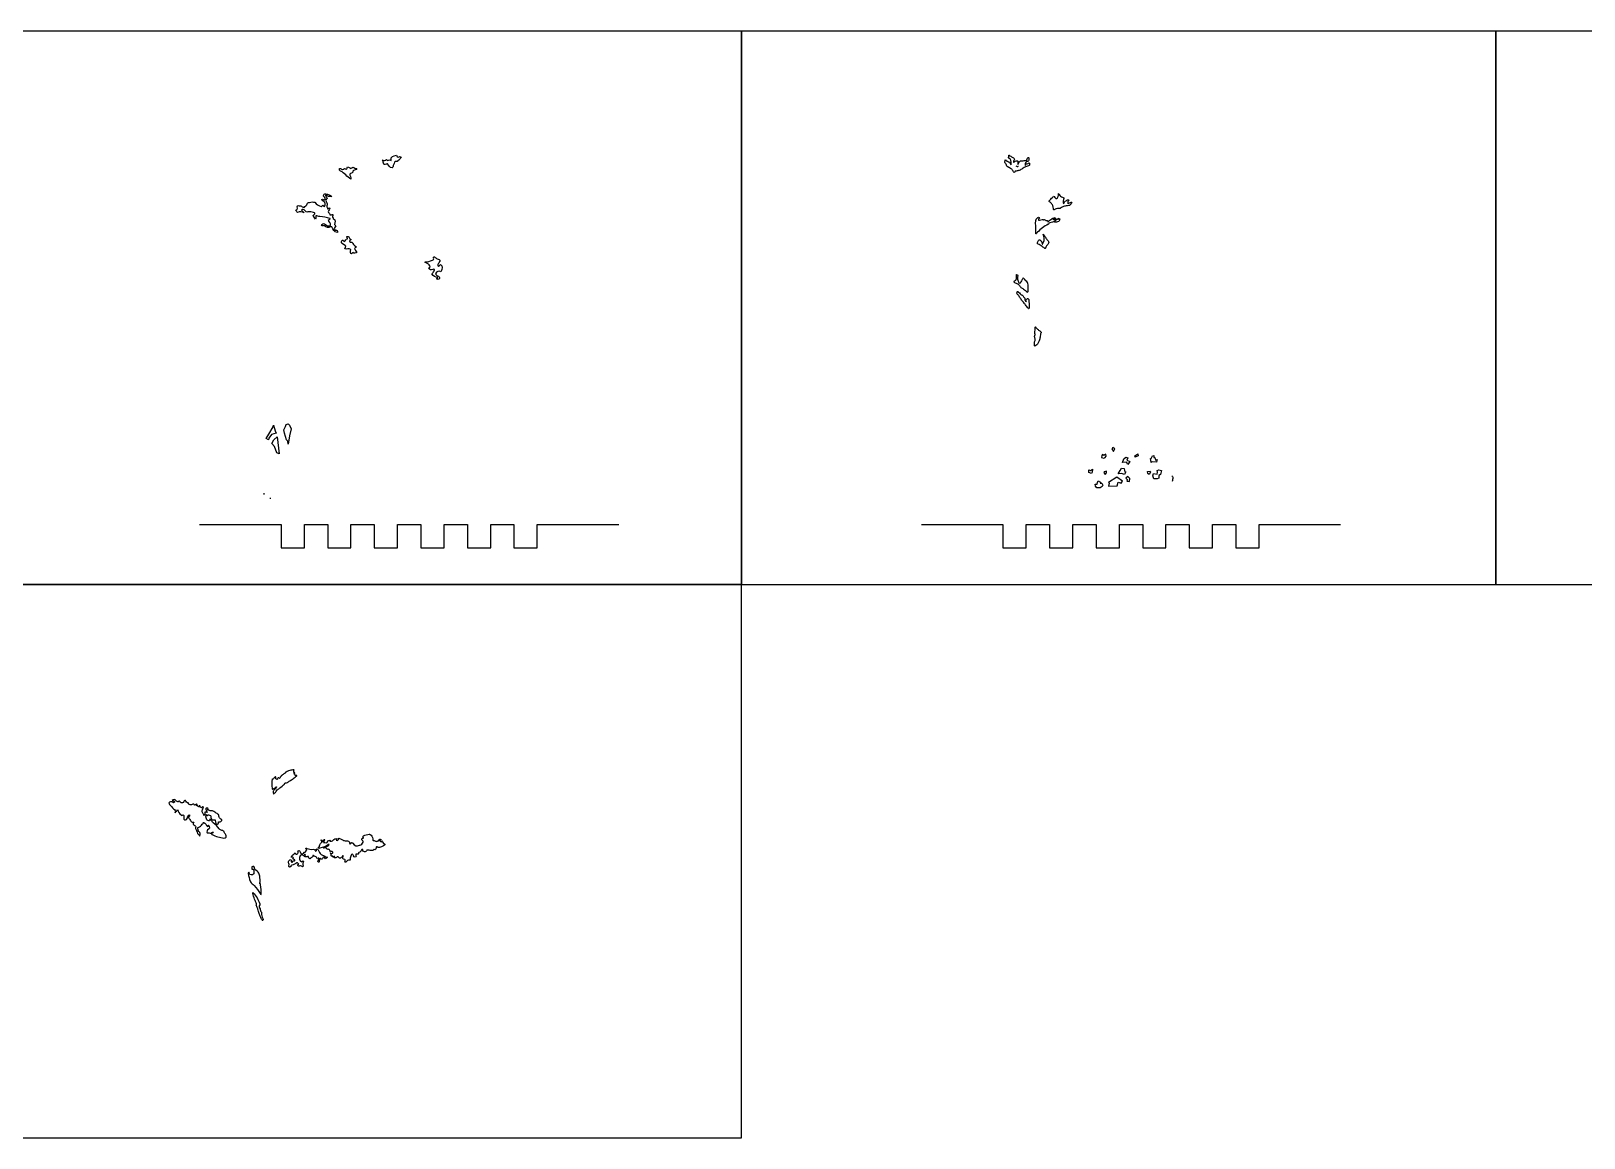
# Model space of a CAD drawing. Header units: millimetres. Extents: x 351 to 3123, y -188 to 617.
# Drawn here: x 1017 to 1684, y -188 to 287 of the extents above; entities that cross this region are included whole.
import ezdxf

# ---------------------------------------------------------------- set-up
doc = ezdxf.new("R2010")
doc.units = ezdxf.units.MM
doc.header["$LTSCALE"] = 25.4
doc.layers.add('animals', color=130, linetype='Continuous')
doc.layers.add('cut_through', color=3, linetype='Continuous')

msp = doc.modelspace()

# ---------------------------------------------------------------- linework, layer by layer
at = {"layer": 'animals'}
for points in [[(998.51, 49.32), (1322.51, 49.32), (1322.51, 286.92), (998.51, 286.92)], [(1322.51, 49.32), (1646.51, 49.32), (1646.51, 286.92), (1322.51, 286.92)], [(1646.51, 49.32), (1970.51, 49.32), (1970.51, 286.92), (1646.51, 286.92)], [(998.51, -188.28), (1322.51, -188.28), (1322.51, 49.32), (998.51, 49.32)]]:
    msp.add_lwpolyline(points, close=True, dxfattribs=at)
at = {"layer": 'cut_through'}
msp.add_line((1120.21, 86.14), (1120.21, 86.55), dxfattribs=at)
for points in [[(1122.31, 115.3), (1122.74, 114.24), (1120.73, 113.7), (1119.5, 112.12), (1119.33, 111.37), (1118.34, 112.03), (1119.47, 113.82), (1121.35, 116.99), (1121.57, 117.67)], [(1128.4, 113.21), (1127.8, 109.54), (1127.79, 109.6), (1127.63, 110.87), (1127.08, 111.36), (1126.24, 114.23), (1125.94, 115.7), (1126.68, 117.11), (1127.04, 117.97), (1127.82, 118.24), (1128.33, 117.66), (1129.11, 116.14), (1129.15, 116.08)], [(1122.9, 105.8), (1121.94, 108.59), (1120.79, 109.82), (1121.71, 111.45), (1123.08, 112.7), (1123.96, 105.48)], [(1482.9, 107.55), (1482.04, 108.12), (1481.62, 107.55), (1482.33, 106.41)], [(1479.11, 104.39), (1478.99, 105.34), (1478.16, 104.75), (1477.56, 105.11), (1477.32, 104.63), (1477.09, 103.8), (1478.16, 103.56), (1478.63, 103.8)], [(1486.71, 103.2), (1487.54, 104.04), (1488.37, 103.68), (1488.01, 102.73), (1489.32, 102.14), (1488.37, 100.83), (1487.89, 101.78), (1486.11, 101.66)], [(1492.25, 105.18), (1492.68, 105.47), (1492.82, 104.61), (1491.54, 104.04), (1491.39, 104.61)], [(1499.06, 104.51), (1499.53, 104.75), (1499.53, 103.8), (1500.01, 103.8), (1500.37, 102.73), (1501.08, 102.97), (1500.72, 101.9), (1498.82, 102.02), (1498.46, 101.66), (1498.11, 103.44), (1498.46, 103.44)], [(1471.64, 97.43), (1471.64, 98.5), (1472.35, 98.26), (1473.3, 98.86), (1473.06, 97.55), (1472.82, 96.96)], [(1476.51, 92.8), (1477.22, 92.8), (1477.69, 91.97), (1477.46, 91.37), (1476.51, 90.78), (1475.08, 90.78), (1474.49, 91.49), (1474.37, 92.32), (1475.32, 92.32), (1475.44, 93.04), (1475.68, 93.87), (1476.63, 93.27)], [(1478.29, 97.67), (1478.17, 97.43), (1478.76, 96.6), (1479.24, 97.31), (1479.24, 98.03)], [(1485.52, 92.75), (1486.11, 93.7), (1483.74, 95.36), (1480.19, 93.16), (1480.43, 92.8), (1480.07, 91.49), (1483.86, 91.68), (1484.33, 93.22)], [(1485.16, 98.33), (1485.76, 99.28), (1486.83, 99.16), (1486.94, 98.33), (1487.18, 97.74), (1487.54, 97.74), (1486.94, 96.55), (1485.76, 96.91), (1484.21, 96.79)], [(1489.08, 93.58), (1489.32, 94.89), (1488.37, 95.72), (1487.54, 95.01), (1488.25, 94.29), (1488.01, 93.7)], [(1497.04, 97.03), (1496.92, 97.86), (1497.99, 97.98), (1498.23, 97.5), (1497.63, 96.55)], [(1499.18, 95.96), (1499.41, 97.03), (1500.96, 96.67), (1501.2, 97.5), (1501.08, 98.33), (1501.79, 98.57), (1502.86, 98.21), (1502.5, 96.55), (1501.79, 96.08), (1501.67, 95.01), (1501.08, 94.65), (1499.53, 94.65)], [(1117.7, 88.18), (1117.29, 88.18)]]:
    msp.add_lwpolyline(points, close=True, dxfattribs=at)
for points in [[(1089.81, 75.01), (1124.81, 75.01), (1124.81, 65.01), (1134.81, 65.01), (1134.81, 75.01), (1144.81, 75.01), (1144.81, 65.01), (1154.81, 65.01), (1154.81, 75.01), (1164.81, 75.01), (1164.81, 65.01), (1174.81, 65.01), (1174.81, 75.01), (1184.81, 75.01), (1184.81, 65.01), (1194.81, 65.01), (1194.81, 75.01), (1204.81, 75.01), (1204.81, 65.01), (1214.81, 65.01), (1214.81, 75.01), (1224.81, 75.01), (1224.81, 65.01), (1234.81, 65.01), (1234.81, 75.01), (1269.81, 75.01)], [(1399.81, 75.01), (1434.81, 75.01), (1434.81, 65.01), (1444.81, 65.01), (1444.81, 75.01), (1454.81, 75.01), (1454.81, 65.01), (1464.81, 65.01), (1464.81, 75.01), (1474.81, 75.01), (1474.81, 65.01), (1484.81, 65.01), (1484.81, 75.01), (1494.81, 75.01), (1494.81, 65.01), (1504.81, 65.01), (1504.81, 75.01), (1514.81, 75.01), (1514.81, 65.01), (1524.81, 65.01), (1524.81, 75.01), (1534.81, 75.01), (1534.81, 65.01), (1544.81, 65.01), (1544.81, 75.01), (1579.81, 75.01)]]:
    msp.add_lwpolyline(points, dxfattribs=at)
for points, knots in [([(1176.38, 232.93), (1175.7, 233.49), (1174.53, 231.92), (1174.29, 233.61), (1173.19, 233.15), (1171.62, 233.44), (1172.08, 231.32), (1171.32, 232.12), (1170.59, 230.79), (1170.01, 231.81), (1169.46, 231.28), (1168.9, 231.09), (1168.24, 231.69), (1168.66, 231.24), (1168.54, 230.71), (1168.72, 230.27), (1169.07, 229.45), (1169.24, 229.39), (1170.04, 229.82), (1170.18, 229.89), (1170.31, 229.95), (1170.53, 229.88), (1171.05, 229.2), (1171.43, 228.23), (1172.55, 228.2), (1172.9, 228.61), (1172.91, 229.09), (1173.11, 229.48), (1173.46, 230.18), (1173.42, 231.29), (1174.72, 230.96), (1174.79, 230.95), (1174.91, 231.07), (1174.99, 231.14), (1175.58, 231.64), (1175.93, 232.31), (1176.38, 232.93)], [0, 0, 0, 0, 1, 1, 1, 2, 2, 2, 3, 3, 3, 4, 4, 4, 5, 5, 5, 6, 6, 6, 7, 7, 7, 8, 8, 8, 9, 9, 9, 10, 10, 10, 11, 11, 11, 12, 12, 12, 12]), ([(1151.11, 227.45), (1150.69, 227.45), (1150.43, 228.04), (1149.91, 227.86), (1149.79, 227.14), (1149.77, 227.09), (1150.33, 226.83), (1151.19, 226.42), (1151.89, 225.82), (1152.53, 225.13), (1153.16, 224.45), (1153.91, 223.92), (1154.74, 223.3), (1154.86, 224.19), (1154.33, 224.82), (1154.26, 225.51), (1154.6, 226.01), (1155.49, 225.79), (1155.54, 226.33), (1155.62, 227.13), (1156.09, 227.18), (1156.65, 227.3), (1156.93, 227.36), (1157.21, 227.52), (1157.36, 227.88), (1156.69, 227.97), (1156.1, 228.22), (1155.56, 228.52), (1155.22, 228.36), (1155.13, 227.92), (1154.66, 227.93), (1154.32, 228.32), (1153.82, 228.47), (1153.32, 228.56), (1153.04, 228.22), (1153.26, 227.72), (1152.74, 227.54), (1152.52, 227.66), (1152.26, 227.81), (1152.03, 227.93), (1151.64, 227.89), (1151.5, 227.47), (1151.11, 227.45)], [0, 0, 0, 0, 1, 1, 1, 2, 2, 2, 3, 3, 3, 4, 4, 4, 5, 5, 5, 6, 6, 6, 7, 7, 7, 8, 8, 8, 9, 9, 9, 10, 10, 10, 11, 11, 11, 12, 12, 12, 13, 13, 13, 14, 14, 14, 14]), ([(1144.15, 216.95), (1143.73, 216.98), (1143.32, 217.1), (1143.08, 216.62), (1142.87, 216.2), (1143.1, 215.96), (1143.4, 215.67), (1143.76, 215.33), (1143.93, 214.88), (1143.59, 214.47), (1143.06, 214.28), (1142.77, 215.07), (1142.28, 214.62), (1142.49, 214.08), (1142.48, 214.07), (1142.81, 213.91), (1143.12, 213.76), (1143.42, 213.62), (1143.63, 213.34), (1143.96, 212.91), (1143.78, 211.76), (1143.38, 211.65), (1143.04, 211.66), (1143.08, 212.18), (1142.69, 212.15), (1142.47, 211.97), (1142.25, 211.78), (1142.02, 211.59), (1140.99, 212.1), (1139.86, 212.4), (1139.26, 213.48), (1139.02, 213.66), (1138.77, 213.31), (1138.64, 213.42), (1137.87, 214.07), (1137.23, 213.07), (1136.49, 213.29), (1136.35, 213.33), (1136.13, 213.16), (1136.09, 212.96), (1135.9, 212.06), (1135.02, 211.77), (1134.64, 211.19), (1133.97, 211.13), (1133.69, 211.78), (1133.33, 211.82), (1132.86, 211.88), (1132.35, 212.04), (1131.88, 211.95), (1131.37, 211.35), (1132.43, 210.29), (1131.17, 210.07), (1131.33, 209.67), (1131.43, 209.35), (1131.85, 209.09), (1132.74, 209.64), (1133.68, 209.12), (1134.65, 208.89), (1134.39, 209.43), (1133.76, 209.51), (1133.6, 210.06), (1134.14, 210.46), (1134.56, 210.26), (1134.98, 209.85), (1135.33, 209.51), (1135.78, 209.07), (1136.24, 209.25), (1137.15, 209.6), (1137.92, 209.1), (1138.75, 209.04), (1139.28, 209), (1139.4, 208.58), (1139.05, 208.18), (1138.92, 208.02), (1138.7, 207.93), (1138.46, 207.77), (1138.96, 207.33), (1139.02, 206.62), (1139.54, 206.21), (1139.73, 206.39), (1139.7, 206.54), (1139.68, 206.69), (1139.59, 207.64), (1139.72, 207.77), (1140.62, 207.49), (1140.91, 207.4), (1141.18, 207.26), (1141.48, 207.29), (1142.97, 207.39), (1144.29, 206.64), (1145.73, 206.51), (1145.83, 206.5), (1145.9, 206.38), (1145.89, 206.25), (1145.75, 205.97), (1145.38, 206.18), (1145.2, 205.91), (1145.1, 204.98), (1146.47, 204.47), (1146, 203.4), (1145.4, 203.11), (1144.86, 203.18), (1144.33, 203.58), (1144.07, 203.78), (1143.78, 203.97), (1143.47, 204.1), (1142.73, 204.4), (1142.49, 204.26), (1142.11, 203.38), (1142.54, 203.01), (1143.06, 203.69), (1143.48, 203.25), (1144.21, 202.5), (1145.07, 202.44), (1146.01, 202.8), (1146.17, 202.87), (1146.37, 202.83), (1146.57, 202.84), (1147.23, 201.86), (1147.43, 200.41), (1149.05, 200.46), (1149.08, 201.49), (1149.08, 201.49), (1147.95, 201.38), (1147.2, 202.22), (1147.98, 202.78), (1148.34, 203.34), (1148.21, 203.72), (1147.81, 203.52), (1147.67, 203.82), (1147.74, 204.72), (1148.68, 205.81), (1147.22, 206.49), (1147.21, 206.49), (1147.23, 206.58), (1147.21, 206.59), (1146.63, 207.05), (1147.01, 207.66), (1147.04, 208.19), (1146.54, 208.28), (1146.19, 207.89), (1145.79, 208.03), (1145.55, 208.2), (1145.76, 208.55), (1145.56, 208.64), (1144.62, 209.09), (1145.13, 209.66), (1145.4, 210.21), (1145.53, 210.47), (1145.93, 210.67), (1145.62, 211.03), (1145.14, 211.14), (1145.1, 210.45), (1144.66, 210.57), (1144.41, 211.45), (1144.41, 211.54), (1144.53, 212.27), (1144.58, 212.6), (1144.63, 212.91), (1144.42, 213.24), (1143.8, 214.21), (1143.82, 214.22), (1144.55, 215.07), (1144.51, 215.58), (1143.89, 215.79), (1143.93, 216.44), (1144.72, 215.96), (1145.53, 215.74), (1146.52, 215.84), (1145.77, 216.5), (1145.04, 216.88), (1144.15, 216.95)], [0, 0, 0, 0, 1, 1, 1, 2, 2, 2, 3, 3, 3, 4, 4, 4, 5, 5, 5, 6, 6, 6, 7, 7, 7, 8, 8, 8, 9, 9, 9, 10, 10, 10, 11, 11, 11, 12, 12, 12, 13, 13, 13, 14, 14, 14, 15, 15, 15, 16, 16, 16, 17, 17, 17, 18, 18, 18, 19, 19, 19, 20, 20, 20, 21, 21, 21, 22, 22, 22, 23, 23, 23, 24, 24, 24, 25, 25, 25, 26, 26, 26, 27, 27, 27, 28, 28, 28, 29, 29, 29, 30, 30, 30, 31, 31, 31, 32, 32, 32, 33, 33, 33, 34, 34, 34, 35, 35, 35, 36, 36, 36, 37, 37, 37, 38, 38, 38, 39, 39, 39, 40, 40, 40, 41, 41, 41, 42, 42, 42, 43, 43, 43, 44, 44, 44, 45, 45, 45, 46, 46, 46, 47, 47, 47, 48, 48, 48, 49, 49, 49, 50, 50, 50, 51, 51, 51, 52, 52, 52, 53, 53, 53, 54, 54, 54, 55, 55, 55, 56, 56, 56, 57, 57, 57, 57]), ([(1454.05, 204.95), (1453.97, 205.61), (1453.92, 205.65), (1453.27, 205.65), (1453.22, 205.66), (1453.18, 205.69), (1453.14, 205.7), (1452.9, 205.74), (1452.71, 205.86), (1452.58, 206.07), (1452.48, 205.98), (1452.65, 205.83), (1452.49, 205.79), (1452.39, 205.77), (1452.31, 205.85), (1452.26, 205.92), (1452.1, 206.13), (1451.94, 206.11), (1451.7, 206.03), (1451.32, 205.9), (1450.93, 205.75), (1450.51, 205.72), (1450.09, 205.7), (1450.01, 205.76), (1450.02, 206.18), (1450.02, 206.38), (1450.19, 206.4), (1450.3, 206.48), (1450.46, 206.59), (1450.5, 206.66), (1450.35, 206.85), (1450.14, 207.13), (1450, 207.12), (1449.78, 206.87), (1449.61, 206.67), (1449.41, 206.5), (1449.22, 206.32), (1449.11, 206.21), (1448.99, 206.09), (1448.99, 205.95), (1449.01, 205.43), (1448.81, 204.94), (1448.82, 204.42), (1448.86, 203.01), (1448.95, 201.61), (1448.91, 200.2), (1448.91, 200.14), (1448.91, 200.09), (1448.91, 200.03), (1448.91, 199.96), (1448.9, 199.88), (1448.98, 199.85), (1449.05, 199.83), (1449.11, 199.89), (1449.15, 199.95), (1449.33, 200.14), (1449.49, 200.34), (1449.67, 200.54), (1450.97, 201.95), (1452.52, 203.04), (1454.2, 203.96), (1454.31, 204.02), (1454.45, 204.07), (1454.5, 204.21), (1454.58, 204.42), (1454.76, 204.48), (1454.95, 204.55), (1455.34, 204.68), (1455.76, 204.72), (1456.11, 204.94), (1456.34, 205.09), (1456.57, 205.14), (1456.79, 205.03), (1457.27, 204.8), (1457.72, 204.87), (1458.22, 204.96), (1458.68, 205.05), (1458.88, 205.29), (1459.03, 205.67), (1459.07, 205.79), (1459.12, 205.9), (1459.15, 206.02), (1459.18, 206.1), (1459.26, 206.17), (1459.19, 206.25), (1459.11, 206.32), (1459.04, 206.25), (1458.97, 206.21), (1458.87, 206.13), (1458.78, 206.19), (1458.69, 206.23), (1458.53, 206.29), (1458.65, 206.41), (1458.65, 206.59), (1458.26, 205.92), (1457.41, 206.01), (1457.12, 205.35), (1457.14, 205.82), (1457.15, 206.27), (1457.48, 206.68), (1457.08, 206.27), (1456.99, 206.88), (1456.72, 206.87), (1456.68, 206.71), (1456.82, 206.64), (1456.85, 206.52), (1456.91, 206.29), (1456.76, 205.95), (1456.53, 205.91), (1456.24, 205.86), (1456.39, 206.13), (1456.34, 206.24), (1456.19, 206.6), (1456.1, 206.62), (1455.82, 206.37), (1455.26, 205.86), (1454.53, 205.56), (1454.12, 204.86), (1454.08, 204.92), (1454.06, 204.93), (1454.05, 204.95)], [0, 0, 0, 0, 1, 1, 1, 2, 2, 2, 3, 3, 3, 4, 4, 4, 5, 5, 5, 6, 6, 6, 7, 7, 7, 8, 8, 8, 9, 9, 9, 10, 10, 10, 11, 11, 11, 12, 12, 12, 13, 13, 13, 14, 14, 14, 15, 15, 15, 16, 16, 16, 17, 17, 17, 18, 18, 18, 19, 19, 19, 20, 20, 20, 21, 21, 21, 22, 22, 22, 23, 23, 23, 24, 24, 24, 25, 25, 25, 26, 26, 26, 27, 27, 27, 28, 28, 28, 29, 29, 29, 30, 30, 30, 31, 31, 31, 32, 32, 32, 33, 33, 33, 34, 34, 34, 35, 35, 35, 36, 36, 36, 37, 37, 37, 38, 38, 38, 39, 39, 39, 40, 40, 40, 40]), ([(1157.2, 194.29), (1156.13, 194.86), (1155.52, 195.53), (1155.35, 196.35), (1154.99, 196.41), (1154.53, 195.95), (1154.25, 196.48), (1153.94, 197.08), (1154.67, 197.05), (1154.88, 197.44), (1154.43, 197.55), (1154.22, 197.89), (1154.02, 198.25), (1153.8, 198.63), (1153.52, 198.89), (1153.08, 198.66), (1152.87, 198.24), (1153.45, 198.05), (1153.24, 197.67), (1152.45, 197.77), (1152.58, 196.76), (1151.98, 196.61), (1151.55, 196.57), (1151.51, 197.19), (1151.08, 197.15), (1150.51, 196.26), (1150.66, 195.79), (1151.66, 195.27), (1152.79, 194.68), (1152.84, 194.49), (1152.13, 193.47), (1152.92, 192.84), (1153.94, 194), (1154.71, 193.19), (1154.44, 192), (1154.55, 191.41), (1155.04, 191.27), (1155.33, 191.33), (1155.24, 191.77), (1155.65, 191.8), (1156.2, 191.33), (1156.78, 191.48), (1157.47, 192.05), (1156.54, 192.21), (1156.94, 193.22), (1156.26, 193.45), (1156.43, 193.99), (1157, 193.91), (1157.2, 194.29)], [0, 0, 0, 0, 1, 1, 1, 2, 2, 2, 3, 3, 3, 4, 4, 4, 5, 5, 5, 6, 6, 6, 7, 7, 7, 8, 8, 8, 9, 9, 9, 10, 10, 10, 11, 11, 11, 12, 12, 12, 13, 13, 13, 14, 14, 14, 15, 15, 15, 16, 16, 16, 16]), ([(1192.25, 188.96), (1191.68, 188.99), (1191.47, 189.64), (1190.91, 189.66), (1190.94, 189.97), (1190.91, 190.22), (1190.5, 190.04), (1190.22, 189.93), (1190.13, 189.75), (1190.25, 189.43), (1190.41, 188.98), (1190.34, 188.64), (1189.77, 188.54), (1188.74, 188.35), (1187.84, 187.59), (1186.71, 187.8), (1186.7, 187.8), (1186.68, 187.74), (1186.64, 187.61), (1187.27, 187.33), (1187.95, 187.09), (1188.43, 186.52), (1188.95, 185.9), (1188.9, 185.56), (1188.16, 185.17), (1188.84, 184.28), (1188.96, 184.24), (1190.01, 184.6), (1190.22, 184.67), (1190.42, 184.81), (1190.62, 184.62), (1190.88, 184.36), (1190.69, 184.14), (1190.53, 183.93), (1190.2, 183.5), (1189.86, 183.07), (1189.57, 182.69), (1190.04, 181.51), (1191.23, 181.49), (1192.04, 181.06), (1192.05, 180.59), (1191.55, 180.91), (1191.51, 180.53), (1191.97, 180.36), (1192.53, 180.1), (1192.75, 180.69), (1192.93, 181.18), (1192.68, 181.7), (1192.03, 181.86), (1191.52, 181.99), (1191.26, 182.39), (1191.06, 182.76), (1191.6, 183.85), (1192.41, 184.03), (1193.38, 183.59), (1194.28, 185.11), (1194.22, 186.01), (1193.19, 186.66), (1192.88, 186.53), (1192.89, 186.04), (1192.4, 186.01), (1192.01, 186.24), (1191.91, 186.55), (1192.28, 186.95), (1192.67, 187.37), (1192.82, 187.91), (1193.05, 188.36), (1192.9, 188.78), (1192.6, 188.95), (1192.25, 188.96)], [0, 0, 0, 0, 1, 1, 1, 2, 2, 2, 3, 3, 3, 4, 4, 4, 5, 5, 5, 6, 6, 6, 7, 7, 7, 8, 8, 8, 9, 9, 9, 10, 10, 10, 11, 11, 11, 12, 12, 12, 13, 13, 13, 14, 14, 14, 15, 15, 15, 16, 16, 16, 17, 17, 17, 18, 18, 18, 19, 19, 19, 20, 20, 20, 21, 21, 21, 22, 22, 22, 23, 23, 23, 23]), ([(1445.39, 174.84), (1444.75, 175.22), (1443.57, 176.24), (1442.38, 176.93), (1442.14, 177.32), (1441.66, 178.04), (1441.06, 178.44), (1440.48, 178.56), (1439.72, 179.05), (1439.4, 179.25), (1439.65, 179.47), (1439.94, 179.67), (1440.36, 180.06), (1440.58, 180.9), (1440.46, 182), (1440.51, 182.44), (1440.73, 182.32), (1441.27, 181.92), (1441.22, 181.49), (1441.14, 180.08), (1441.59, 179.12), (1442.04, 178.26), (1442.45, 179.28), (1443.2, 180.5), (1443.46, 180.94), (1444.48, 179.91), (1445.48, 178.98), (1445.8, 178.06), (1445.58, 175.07), (1445.52, 174.99), (1445.45, 174.91), (1445.39, 174.84)], [0, 0, 0, 0, 1.232317, 2.464635, 3.696952, 4.92927, 6.161587, 7.393904, 8.626222, 9.858539, 11.090857, 12.323174, 13.555492, 14.787809, 16.020126, 17.252444, 18.484761, 18.484761, 18.484761, 19.880211, 23.228923, 26.577635, 29.926347, 31.836815, 31.836815, 31.836815, 36.972743, 42.108671, 42.108671, 42.108671, 42.377303, 42.377303, 42.377303, 42.377303]), ([(1507.36, 96.01), (1507.51, 95.79), (1507.66, 95.56), (1507.81, 95.34), (1507.72, 94.74), (1507.62, 94.14), (1507.52, 93.54)], [0, 0, 0, 0, 1, 1, 1, 2, 2, 2, 2]), ([(1090.42, -46.42), (1090.51, -46.56), (1090.8, -46.53), (1090.93, -46.31), (1091.02, -46.15), (1091.11, -46), (1091.32, -46.14), (1091.54, -46.3), (1091.33, -46.44), (1091.32, -46.59), (1091.3, -47.16), (1090.76, -47.59), (1090.91, -48.22), (1091.03, -48.71), (1091.31, -49.08), (1091.6, -49.47), (1091.67, -49.57), (1091.45, -49.85), (1091.76, -49.83), (1091.99, -49.82), (1092, -49.6), (1091.98, -49.43), (1091.94, -49.15), (1092.12, -49.09), (1091.96, -48.24), (1092.51, -48.44), (1092.97, -48.55), (1092.95, -48.01), (1092.53, -47.67), (1092.5, -47.2), (1092.48, -47.02), (1092.39, -46.73), (1092.65, -46.71), (1092.88, -46.69), (1093.13, -46.56), (1093.37, -46.75), (1093.64, -46.98), (1093.44, -47.04), (1093.29, -47.18), (1093.14, -47.32), (1093.29, -47.52), (1093.4, -47.54), (1093.84, -47.61), (1094.22, -47.96), (1094.69, -47.83), (1095.17, -47.71), (1095.58, -47.9), (1095.94, -48.16), (1096.38, -48.49), (1096.83, -48.79), (1097.32, -49.03), (1097.81, -49.26), (1098.08, -49.61), (1098.11, -50.17), (1098.13, -50.74), (1098.43, -51.2), (1098.94, -51.39), (1099.36, -51.54), (1099.58, -51.86), (1099.32, -52.07), (1099.06, -52.27), (1098.81, -52.79), (1098.35, -52.57), (1097.85, -52.34), (1097.76, -52.5), (1097.87, -52.96), (1097.96, -53.32), (1097.8, -53.5), (1097.47, -53.62), (1097.08, -53.75), (1096.89, -53.54), (1096.79, -53.24), (1096.65, -52.85), (1096.52, -52.44), (1096.49, -52.03), (1096.47, -51.72), (1096.59, -51.57), (1096.09, -51.66), (1094.87, -51.89), (1094.86, -51.83), (1094.64, -50.54), (1094.62, -50.42), (1094.64, -50.29), (1094.61, -50.17), (1094.54, -49.85), (1093.58, -49.39), (1093.43, -49.64), (1093.13, -50.13), (1093, -49.78), (1092.82, -49.6), (1092.65, -49.43), (1092.49, -49.23), (1092.76, -49.7), (1092.61, -49.99), (1092.28, -50.65), (1092.82, -51.12), (1092.93, -51.66), (1093, -52.02), (1093.62, -52.24), (1094.08, -52.08), (1094.44, -51.96), (1093.9, -51.75), (1094.02, -51.54), (1094.39, -51.42), (1094.55, -51.68), (1094.74, -51.91), (1095.04, -52.28), (1095.19, -52.75), (1095.6, -53.02), (1096.65, -53.69), (1097.52, -54.53), (1098.21, -55.56), (1098.49, -55.96), (1098.87, -56.23), (1099.37, -56.27), (1099.87, -56.32), (1100.32, -56.64), (1100.4, -57.01), (1100.5, -57.51), (1100.8, -57.8), (1101.04, -58.17), (1101.21, -58.44), (1101.43, -58.78), (1101.22, -59.14), (1101.01, -59.5), (1100.62, -59.6), (1100.25, -59.55), (1098.49, -59.28), (1096.77, -58.89), (1095.18, -58.05), (1095.06, -57.99), (1094.89, -57.93), (1094.88, -57.76), (1094.87, -57.57), (1095.05, -57.55), (1095.18, -57.49), (1095.39, -57.39), (1095.68, -57.39), (1095.75, -57), (1095.48, -57.05), (1095.15, -57.01), (1095.03, -57.15), (1094.55, -57.71), (1093.98, -57.21), (1093.47, -57.33), (1093.28, -57.37), (1092.88, -57.18), (1092.95, -57.04), (1093.11, -56.71), (1093, -56.2), (1093.25, -56.04), (1094.26, -55.37), (1094.36, -54.85), (1093.46, -53.99), (1093.6, -54.22), (1093.65, -54.47), (1093.37, -54.52), (1093.09, -54.56), (1092.91, -54.31), (1092.82, -54.09), (1092.59, -53.54), (1092.1, -53.26), (1091.67, -52.91), (1091.56, -52.82), (1091.19, -52.8), (1091.28, -52.94), (1091.6, -53.42), (1091.09, -53.38), (1090.96, -53.53), (1090.44, -54.08), (1090.11, -54.87), (1089.2, -54.96), (1089.11, -54.97), (1088.96, -55.18), (1088.98, -55.22), (1089.22, -55.68), (1088.96, -56.3), (1089.42, -56.67), (1090.14, -57.25), (1090.09, -57.97), (1089.92, -58.77), (1089.49, -58.6), (1089.72, -58.03), (1089.37, -57.97), (1088.78, -57.88), (1088.78, -57.43), (1088.71, -57.04), (1088.62, -56.56), (1088.43, -56.14), (1088.19, -55.74), (1088.09, -55.57), (1087.87, -55.37), (1087.97, -55.21), (1088.49, -54.41), (1087.83, -54.23), (1087.38, -53.87), (1087.14, -53.69), (1086.67, -53.43), (1087.23, -53.02), (1087.43, -52.87), (1087.29, -52.66), (1087.08, -52.69), (1086.46, -52.79), (1086.07, -52.46), (1085.85, -51.98), (1085.63, -51.51), (1085.27, -51.14), (1085.03, -50.69), (1085.01, -50.66), (1085.02, -50.58), (1085.05, -50.55), (1085.42, -50.18), (1085.52, -49.77), (1085.53, -49.23), (1085.42, -49.6), (1084.83, -50.08), (1084.61, -50.27), (1084.55, -50.46), (1084.55, -50.72), (1084.55, -51.07), (1084.31, -51.3), (1084.1, -51.55), (1083.88, -51.8), (1083.63, -51.77), (1083.35, -51.68), (1083.05, -51.57), (1082.93, -51.37), (1082.97, -51.05), (1083, -50.75), (1082.99, -50.45), (1083.02, -50.16), (1083.08, -49.64), (1082.77, -49.45), (1082.43, -49.71), (1082.1, -49.98), (1082.03, -49.73), (1081.84, -49.63), (1080.91, -49.16), (1080.76, -48.18), (1080.35, -47.29), (1080.25, -48.02), (1079.47, -48.06), (1079.26, -48.68), (1079.75, -47.77), (1079.02, -47.44), (1078.59, -46.98), (1078.02, -46.36), (1077.45, -45.74), (1076.9, -45.1), (1076.41, -44.53), (1076.56, -44.12), (1077.3, -43.95), (1077.72, -43.85), (1078.08, -43.99), (1078.39, -44.27), (1078.51, -44.38), (1078.64, -44.43), (1078.79, -44.33), (1078.94, -44.21), (1079, -44.05), (1079, -43.87), (1079.01, -43.68), (1078.83, -43.66), (1078.7, -43.6), (1078.51, -43.5), (1078.26, -43.68), (1078.08, -43.48), (1078.59, -42.86), (1079.2, -42.83), (1079.61, -43.42), (1079.87, -43.81), (1080.32, -44.19), (1080.63, -43.92), (1081.17, -43.43), (1081.24, -43.74), (1081.47, -44.14), (1081.69, -44.52), (1082.11, -44.57), (1082.51, -44.49), (1082.85, -44.42), (1083.15, -44.34), (1082.99, -43.83), (1082.91, -43.61), (1083.21, -43.39), (1083.47, -43.36), (1083.71, -43.34), (1083.85, -43.49), (1083.89, -43.77), (1083.95, -44.11), (1084.16, -44.33), (1084.55, -44.36), (1084.83, -44.39), (1085, -44.51), (1085.12, -44.83), (1085.27, -45.26), (1086.29, -45.47), (1086.59, -45.14), (1086.84, -44.86), (1087.05, -44.9), (1087.31, -44.97), (1087.59, -45.18), (1087.57, -45.41), (1087.74, -45.47), (1087.86, -45.32), (1087.9, -45.2), (1088.01, -45.32), (1088.11, -45.31), (1088.25, -44.99), (1088.59, -45.1), (1088.79, -45.16), (1088.66, -45.39), (1088.53, -45.57), (1088.64, -45.76), (1088.97, -45.55), (1089.06, -45.94), (1089.35, -46.17), (1089.6, -45.94), (1089.51, -45.66), (1089.69, -45.6), (1089.86, -45.67), (1089.99, -45.81), (1090.11, -45.81), (1089.97, -45.99), (1089.92, -46.2), (1090.09, -46.27), (1090.42, -46.42)], [0, 0, 0, 0, 1, 1, 1, 2, 2, 2, 3, 3, 3, 4, 4, 4, 5, 5, 5, 6, 6, 6, 7, 7, 7, 8, 8, 9, 9, 9, 10, 10, 10, 11, 11, 11, 12, 12, 12, 13, 13, 13, 14, 14, 14, 15, 15, 15, 16, 16, 16, 17, 17, 17, 18, 18, 18, 19, 19, 19, 20, 20, 20, 21, 21, 21, 22, 22, 22, 23, 23, 23, 24, 24, 24, 25, 25, 25, 26, 26, 26, 27, 27, 27, 28, 28, 28, 29, 29, 29, 30, 30, 30, 31, 32, 32, 32, 33, 33, 33, 34, 34, 34, 35, 35, 35, 36, 36, 36, 37, 37, 37, 38, 38, 38, 39, 39, 39, 40, 40, 40, 41, 41, 41, 42, 42, 42, 43, 43, 43, 44, 44, 44, 45, 45, 45, 46, 46, 46, 47, 47, 47, 48, 48, 48, 49, 49, 49, 50, 50, 50, 51, 51, 51, 52, 52, 52, 53, 53, 53, 54, 54, 54, 55, 55, 55, 56, 56, 56, 57, 57, 57, 58, 58, 58, 59, 59, 59, 60, 60, 60, 61, 61, 61, 62, 62, 62, 63, 63, 63, 64, 64, 64, 65, 65, 65, 66, 66, 66, 67, 67, 67, 68, 68, 68, 69, 69, 69, 70, 70, 70, 71, 71, 71, 72, 72, 81, 81, 81, 82, 82, 82, 83, 83, 83, 84, 84, 84, 85, 85, 85, 86, 86, 86, 87, 87, 87, 88, 88, 88, 89, 89, 89, 90, 90, 90, 91, 91, 91, 92, 92, 92, 93, 93, 93, 94, 94, 94, 95, 95, 95, 96, 96, 96, 97, 97, 97, 98, 98, 98, 99, 99, 99, 100, 100, 100, 101, 101, 101, 102, 102, 102, 103, 103, 103, 104, 104, 104, 105, 105, 105, 106, 106, 106, 107, 107, 107, 108, 108, 108, 109, 109, 109, 109.15224, 109.304481, 109.456721, 109.608961, 109.761202, 109.913442, 110.065682, 110.217923, 110.370163, 110.522403, 110.674644, 110.826884, 110.979124, 111.131365, 111.283605, 111.435845, 111.588086, 111.740326, 111.892566, 112.044807, 112.197047, 112.349287, 112.501528, 112.653768, 112.653768, 112.653768, 112.653768]), ([(1149.39, -60.23), (1149.13, -60.58), (1148.83, -60.57), (1148.49, -60.48), (1148.38, -60.2), (1148.71, -60.09), (1148.69, -59.86), (1148.66, -59.83), (1148.63, -59.78), (1148.6, -59.78), (1148.04, -59.78), (1147.54, -59.93), (1147.2, -60.43), (1146.82, -60.98), (1146.23, -60.91), (1145.68, -60.92), (1145.59, -60.72), (1145.86, -60.68), (1145.81, -60.44), (1145.5, -60.56), (1144.99, -60.61), (1144.93, -60.8), (1144.59, -61.97), (1143.66, -61.36), (1142.96, -61.52), (1143.23, -61.2), (1143.04, -60.72), (1143.4, -60.46), (1143.49, -60.39), (1143.66, -60.33), (1143.49, -60.19), (1143.34, -60.08), (1143.16, -60.12), (1143.12, -60.28), (1142.78, -61.93), (1142.44, -60.55), (1142.1, -60.28), (1142.09, -60.28), (1142.06, -60.29), (1142.03, -60.3), (1141.9, -60.55), (1142.14, -60.7), (1142.22, -60.89), (1142.34, -61.17), (1142.34, -61.39), (1142.04, -61.58), (1141.57, -61.88), (1141.3, -62.32), (1141.34, -62.9), (1141.36, -63.08), (1141.42, -63.27), (1141.16, -63.31), (1140.89, -63.35), (1140.72, -63.53), (1140.82, -63.77), (1140.91, -64.02), (1141.2, -63.98), (1141.41, -63.91), (1142.71, -63.49), (1144.1, -63.28), (1145.2, -62.35), (1145.25, -62.31), (1145.34, -62.32), (1145.42, -62.3), (1145.18, -62.81), (1145.01, -62.93), (1144.33, -63.2), (1143.9, -63.37), (1143.48, -63.58), (1143.06, -63.85), (1143.69, -63.64), (1144.17, -63.8), (1144.57, -64.29), (1144.63, -64.37), (1144.82, -64.42), (1144.91, -64.39), (1145.44, -64.21), (1145.62, -64.41), (1145.68, -64.93), (1145.72, -65.33), (1146.11, -65.24), (1146.39, -65.3), (1146.61, -65.34), (1146.93, -65.18), (1147, -65.54), (1147.03, -65.7), (1147.01, -65.95), (1146.91, -66.03), (1146.68, -66.2), (1146.4, -66.19), (1146.17, -65.99), (1146.09, -65.92), (1146.02, -65.86), (1145.86, -65.98), (1146.13, -66.3), (1146.48, -66.59), (1146.3, -67.11), (1146.25, -67.26), (1146.49, -67.32), (1146.69, -67.29), (1147.14, -67.23), (1147.14, -67.25), (1147, -67.73), (1147.31, -67.72), (1147.51, -67.17), (1147.84, -67.51), (1148.05, -67.73), (1147.53, -67.78), (1147.59, -68.09), (1148, -67.93), (1148.48, -68.12), (1148.81, -67.64), (1148.99, -67.39), (1149.52, -67.66), (1149.63, -67.94), (1149.72, -68.17), (1149.89, -68.43), (1150.26, -68.18), (1150.69, -67.88), (1151.11, -67.6), (1151.25, -67.07), (1151.6, -67.17), (1151.49, -67.41), (1151.46, -67.53), (1151.27, -68.16), (1151.1, -68.71), (1152.12, -68.7), (1152.38, -68.7), (1152.33, -69.15), (1152.27, -69.42), (1152.24, -69.6), (1152.11, -69.84), (1152.36, -69.94), (1152.59, -70.04), (1152.78, -69.89), (1152.9, -69.67), (1153.15, -69.21), (1153.5, -69), (1154.05, -69.07), (1154.33, -69.11), (1154.54, -68.93), (1154.5, -68.62), (1154.4, -67.99), (1154.81, -67.49), (1154.91, -66.91), (1154.94, -66.72), (1155.08, -66.53), (1155.29, -66.49), (1155.55, -66.44), (1155.6, -66.69), (1155.71, -66.84), (1155.78, -66.94), (1155.86, -67.04), (1155.9, -67.15), (1156.04, -67.52), (1156.29, -67.8), (1156.67, -67.69), (1157.15, -67.56), (1156.97, -67.16), (1156.89, -66.82), (1156.76, -66.23), (1157.27, -66.53), (1157.47, -66.43), (1157.7, -66.32), (1158.23, -66.59), (1158.01, -65.96), (1157.99, -65.92), (1158.07, -65.81), (1158.13, -65.79), (1158.74, -65.57), (1159.17, -65.22), (1159.27, -64.53), (1159.29, -64.39), (1159.5, -64.36), (1159.65, -64.39), (1159.83, -64.43), (1159.88, -64.57), (1159.9, -64.72), (1159.95, -65), (1159.88, -65.44), (1160.31, -65.37), (1160.65, -65.31), (1161.09, -65.73), (1161.4, -65.01), (1161.57, -64.59), (1162.47, -64.59), (1163.04, -64.83), (1163.59, -65.06), (1164.03, -64.97), (1164.46, -64.6), (1164.53, -64.54), (1164.65, -64.44), (1164.69, -64.46), (1165.51, -64.89), (1165.46, -64.29), (1165.55, -63.78), (1165.63, -63.34), (1165.85, -63.07), (1166.31, -63.47), (1166.35, -63.5), (1166.38, -63.55), (1166.42, -63.57), (1166.91, -63.8), (1169.09, -62.96), (1169.3, -62.46), (1169.37, -62.28), (1169.37, -62.03), (1169.2, -62), (1168.51, -61.87), (1168.48, -61.18), (1168.1, -60.78), (1167.9, -60.83), (1168.11, -61.27), (1167.82, -61.16), (1167.61, -61.08), (1167.3, -61.04), (1167.21, -60.79), (1167.05, -60.31), (1167.73, -60.5), (1167.76, -60.15), (1167.15, -59.97), (1167.14, -59.96), (1166.82, -60.53), (1166.61, -60.89), (1166.19, -60.71), (1165.9, -60.92), (1165.47, -61.23), (1165.17, -60.58), (1164.74, -60.66), (1164.04, -60.78), (1164.15, -60.32), (1164.14, -59.88), (1164.13, -59.05), (1163.7, -58.44), (1162.99, -58.02), (1162.89, -57.96), (1162.75, -57.89), (1162.65, -57.9), (1161.8, -58.03), (1160.97, -58.23), (1160.2, -58.61), (1159.87, -58.78), (1159.89, -59), (1160.25, -59.63), (1160.04, -59.85), (1159.63, -59.4), (1159.49, -59.83), (1159.38, -60.2), (1159.46, -60.48), (1159.86, -60.67), (1160.11, -60.79), (1160.13, -61.14), (1159.98, -61.33), (1159.59, -61.81), (1159.36, -62.48), (1158.6, -62.56), (1158.55, -62.57), (1158.5, -62.57), (1158.46, -62.59), (1157.02, -63.16), (1156.5, -63.03), (1155.59, -61.79), (1155.28, -61.36), (1155.06, -61.18), (1154.79, -61.81), (1154.77, -61.85), (1154.27, -62.34), (1154.16, -61.68), (1154.04, -60.97), (1153.63, -60.68), (1152.88, -60.73), (1151.99, -60.67), (1151.3, -60.49), (1150.93, -60.17), (1150.27, -59.78), (1149.45, -59.61), (1149.37, -59.73), (1149.41, -60.08), (1149.41, -60.14), (1149.39, -60.23)], [0, 0, 0, 0, 1, 1, 1, 2, 2, 2, 3, 3, 3, 4, 4, 4, 5, 5, 5, 6, 6, 6, 7, 7, 7, 8, 8, 8, 9, 9, 9, 10, 10, 10, 11, 11, 11, 12, 12, 12, 13, 13, 13, 14, 14, 14, 15, 15, 15, 16, 16, 16, 17, 17, 17, 18, 18, 18, 19, 19, 19, 20, 20, 20, 21, 21, 21, 22, 22, 22, 23, 23, 23, 24, 24, 24, 25, 25, 25, 26, 26, 26, 27, 27, 27, 28, 28, 28, 29, 29, 29, 30, 30, 30, 31, 31, 31, 32, 32, 32, 33, 33, 33, 34, 34, 34, 35, 35, 35, 36, 36, 36, 37, 37, 37, 38, 38, 38, 39, 39, 39, 40, 40, 40, 41, 41, 41, 42, 42, 42, 43, 43, 43, 44, 44, 44, 45, 45, 45, 46, 46, 46, 47, 47, 47, 48, 48, 48, 49, 49, 49, 50, 50, 50, 51, 51, 51, 52, 52, 52, 53, 53, 53, 54, 54, 54, 55, 55, 55, 56, 56, 56, 57, 57, 57, 58, 58, 58, 59, 59, 59, 60, 60, 60, 61, 61, 61, 62, 62, 62, 63, 63, 63, 64, 64, 64, 65, 65, 65, 66, 66, 66, 67, 67, 67, 68, 68, 68, 69, 69, 69, 70, 70, 70, 71, 71, 71, 72, 72, 72, 73, 73, 73, 74, 74, 74, 75, 75, 75, 76, 76, 76, 77, 77, 77, 78, 78, 78, 79, 79, 79, 80, 80, 80, 81, 81, 81, 82, 82, 82, 83, 83, 83, 84, 84, 84, 85, 85, 85, 86, 86, 86, 87, 87, 87, 88, 88, 88, 89, 89, 89, 90, 90, 90, 90.3538, 90.7076, 91.061401, 91.415201, 91.769001, 92.122801, 92.476601, 92.476601, 92.476601, 92.476601]), ([(1134.53, -66), (1134.22, -66.46), (1133.31, -66.36), (1133.17, -65.83), (1133.09, -65.55), (1132.88, -65.38), (1132.78, -65.13), (1132.67, -64.85), (1132.39, -64.84), (1132.15, -64.96), (1131.91, -65.09), (1131.94, -65.26), (1132.08, -65.51), (1132.37, -66.05), (1131.83, -66.21), (1131.55, -66.45), (1131.17, -66.75), (1131.1, -66.41), (1131.04, -66.13), (1130.98, -65.88), (1130.81, -65.83), (1130.68, -66.03), (1130.25, -66.7), (1129.3, -66.86), (1129.11, -67.79), (1129.47, -67.73), (1129.86, -67.7), (1130.09, -67.98), (1130.27, -68.21), (1129.78, -68.17), (1129.81, -68.41), (1129.98, -68.61), (1130.25, -68.61), (1130.46, -68.72), (1130.66, -68.82), (1130.75, -68.99), (1130.65, -69.21), (1130.57, -69.4), (1130.41, -69.45), (1130.23, -69.34), (1129.91, -69.16), (1129.73, -69.19), (1129.72, -69.61), (1129.71, -69.79), (1129.61, -69.97), (1129.4, -69.95), (1129.13, -69.93), (1129.13, -69.7), (1129.12, -69.5), (1129.1, -69.2), (1129.31, -68.72), (1128.92, -68.69), (1128.64, -68.66), (1128.28, -69.05), (1128.13, -69.39), (1127.98, -69.73), (1127.79, -70.09), (1128.12, -70.49), (1128.32, -70.75), (1128.13, -71.1), (1128.08, -71.41), (1128.05, -71.65), (1128.09, -71.92), (1128.37, -72.05), (1128.39, -71.62), (1129.04, -72.16), (1129.02, -71.62), (1129.01, -71.39), (1129.17, -71.17), (1129.41, -71.13), (1130.24, -71.02), (1130.86, -70.46), (1131.59, -70.14), (1132.09, -69.92), (1131.98, -70.52), (1132.29, -70.58), (1132.45, -70.61), (1132.38, -70.88), (1132.14, -70.91), (1131.87, -70.94), (1131.78, -71.09), (1131.92, -71.31), (1132.05, -71.52), (1132.17, -71.88), (1132.52, -71.68), (1133, -71.41), (1133.4, -71.4), (1133.79, -71.81), (1133.9, -71.92), (1134.06, -71.92), (1134.19, -71.8), (1134.31, -71.68), (1134.32, -71.52), (1134.26, -71.38), (1134.05, -70.91), (1133.91, -70.48), (1134.32, -70.02), (1134.47, -69.85), (1134.55, -69.49), (1134.32, -69.34), (1134, -69.12), (1134.05, -69.59), (1133.9, -69.65), (1133.5, -69.82), (1133.18, -69.54), (1132.97, -69.27), (1132.42, -68.56), (1132.75, -67.16), (1133.51, -66.68), (1133.84, -66.47), (1134, -66.62), (1134.17, -66.88), (1134.37, -67.18), (1134.59, -67.43), (1134.71, -66.83), (1134.76, -66.57), (1134.93, -66.59), (1135.1, -66.65), (1135.28, -66.72), (1135.27, -66.87), (1135.17, -67.01), (1134.79, -67.57), (1135.05, -67.66), (1135.57, -67.56), (1135.74, -67.53), (1135.95, -67.58), (1136.07, -67.5), (1136.54, -67.19), (1136.58, -67.53), (1136.62, -67.84), (1136.66, -68.14), (1136.82, -68.37), (1137.09, -68.44), (1137.35, -68.51), (1137.46, -68.26), (1137.59, -68.08), (1137.83, -67.74), (1138.54, -67.76), (1138.36, -67.09), (1138.43, -67.08), (1138.55, -67.04), (1138.56, -67.06), (1138.93, -67.64), (1140.02, -67.19), (1140.12, -68.15), (1140.12, -68.21), (1140.26, -68.29), (1140.34, -68.3), (1140.58, -68.35), (1140.88, -67.88), (1140.96, -68.17), (1141.04, -68.47), (1140.95, -68.95), (1140.66, -69.22), (1140.28, -69.57), (1140.66, -69.76), (1140.82, -69.93), (1140.94, -70.07), (1141.25, -69.91), (1141.16, -69.77), (1140.94, -69.42), (1141.23, -69.21), (1141.28, -68.95), (1141.36, -68.5), (1141.41, -68.02), (1142.01, -68.6), (1142.2, -68.79), (1142.48, -68.63), (1142.53, -68.39), (1142.61, -68.03), (1142.65, -67.69), (1143.13, -67.72), (1143.6, -67.75), (1143.78, -68.09), (1143.88, -68.52), (1144.28, -68.34), (1144.31, -67.96), (1144.66, -67.68), (1143.78, -67.59), (1143.2, -67.15), (1142.56, -66.83), (1141.77, -66.44), (1141.26, -66.06), (1141.02, -65.21), (1140.9, -64.8), (1140.45, -64.49), (1140.13, -64.1), (1139.86, -64.37), (1140.28, -64.78), (1139.86, -65.02), (1139.55, -65.19), (1139.42, -65.25), (1139.36, -64.89), (1139.29, -64.39), (1139.01, -64.3), (1138.57, -64.35), (1137.56, -64.48), (1136.71, -64.34), (1135.84, -63.96), (1135.7, -63.86), (1135.43, -63.89), (1135.39, -64.09), (1135.81, -64.46), (1135.82, -64.66), (1135.72, -64.89), (1135.51, -64.95), (1135.39, -65.22), (1135.37, -65.48), (1135.1, -65.55), (1134.75, -65.63), (1134.53, -65.66), (1134.58, -65.79), (1134.6, -65.88), (1134.53, -66)], [0, 0, 0, 0, 1, 1, 1, 2, 2, 2, 3, 3, 3, 4, 4, 4, 5, 5, 5, 6, 6, 6, 7, 7, 7, 8, 8, 8, 9, 9, 9, 10, 10, 10, 11, 11, 11, 12, 12, 12, 13, 13, 13, 14, 14, 14, 15, 15, 15, 16, 16, 16, 17, 17, 17, 18, 18, 18, 19, 19, 19, 20, 20, 20, 21, 21, 21, 22, 22, 22, 23, 23, 23, 24, 24, 24, 25, 25, 25, 26, 26, 26, 27, 27, 27, 28, 28, 28, 29, 29, 29, 30, 30, 30, 31, 31, 31, 32, 32, 32, 33, 33, 33, 34, 34, 34, 35, 35, 35, 36, 36, 36, 37, 37, 37, 38, 38, 38, 39, 39, 39, 40, 40, 40, 41, 41, 41, 42, 42, 42, 43, 43, 43, 44, 44, 44, 45, 45, 45, 46, 46, 46, 47, 47, 47, 48, 48, 48, 49, 49, 49, 50, 50, 50, 51, 51, 51, 52, 52, 52, 53, 53, 53, 54, 54, 54, 55, 55, 55, 56, 56, 56, 57, 57, 57, 58, 58, 58, 59, 59, 59, 60, 60, 60, 61, 61, 61, 62, 62, 62, 63, 63, 63, 64, 64, 64, 65, 65, 65, 66, 66, 66, 66.160787, 66.321573, 66.48236, 66.643147, 66.803934, 66.96472, 67.125507, 67.286294, 67.447081, 67.607867, 67.768654, 67.929441, 68.090228, 68.090228, 68.090228, 68.090228]), ([(1115.95, -79.69), (1116.22, -80.99), (1116.15, -82.37), (1116.23, -83.72), (1115.97, -83.71), (1115.92, -83.52), (1115.84, -83.38), (1115.09, -82.12), (1114.16, -81.01), (1113.23, -79.88), (1112.74, -79.28), (1111.95, -79), (1111.61, -78.28), (1111.05, -77.13), (1110.9, -75.87), (1110.72, -74.62), (1110.7, -74.46), (1110.69, -74.21), (1110.9, -74.19), (1111.22, -74.16), (1111.08, -74.46), (1111.13, -74.63), (1111.24, -75.02), (1111.35, -75.37), (1111.91, -75.36), (1112.39, -75.35), (1112.91, -75.28), (1113.02, -74.83), (1113.15, -74.27), (1113.03, -73.64), (1113, -73.05), (1113, -72.99), (1112.83, -72.89), (1112.78, -72.91), (1112.11, -73.13), (1112.31, -72.69), (1112.27, -72.33), (1112.22, -71.99), (1112.14, -71.77), (1112.61, -71.73), (1112.99, -71.7), (1113.39, -71.7), (1113.35, -72.18), (1113.24, -73.36), (1114.42, -73.51), (1114.93, -74.19), (1115.12, -74.45), (1115.34, -74.63), (1115.43, -74.98), (1115.67, -75.78), (1115.7, -76.58), (1115.89, -78.16), (1115.81, -78.42), (1115.64, -78.76), (1115.59, -79.05), (1115.78, -79.21), (1116, -79.18), (1116, -79.53), (1115.95, -79.69)], [0, 0, 0, 0, 1, 1, 1, 2, 2, 2, 3, 3, 3, 4, 4, 4, 5, 5, 5, 6, 6, 6, 7, 7, 7, 8, 8, 8, 9, 9, 9, 10, 10, 10, 11, 11, 11, 12, 12, 12, 13, 13, 13, 14, 14, 14, 15, 15, 15, 16, 16, 16, 16.367068, 16.734136, 17.101204, 17.468272, 17.835339, 18.202407, 18.569475, 18.936543, 18.936543, 18.936543, 18.936543]), ([(1116.94, -94.88), (1117.11, -94.54), (1117, -94.31), (1116.9, -94.11), (1116.51, -93.36), (1116.39, -92.57), (1116.44, -91.73), (1116.46, -91.45), (1116.49, -91.12), (1116.07, -91.03), (1115.83, -90.98), (1115.93, -90.75), (1115.9, -90.59), (1115.84, -90.35), (1115.87, -90.06), (1115.74, -89.88), (1115.33, -89.3), (1115.09, -88.76), (1115.71, -88.18), (1115.83, -88.06), (1115.73, -87.9), (1115.67, -87.76), (1114.98, -86.03), (1114.04, -84.45), (1112.83, -82.99), (1112.72, -82.86), (1112.63, -82.86), (1112.6, -83.52), (1113.73, -86.77), (1114.17, -87.59), (1114.27, -87.74), (1114.14, -88.15), (1114.12, -88.51), (1114.49, -89.27), (1115.02, -90.54), (1115.22, -91.63), (1115.39, -92.24), (1116.1, -93.78), (1116.69, -94.87), (1116.89, -95.13), (1116.94, -94.88)], [0, 0, 0, 0, 1, 1, 1, 2, 2, 2, 3, 3, 3, 4, 4, 4, 5, 5, 5, 6, 6, 6, 7, 7, 7, 8, 8, 8, 8.558619, 9.117238, 9.675857, 10.234476, 10.793095, 11.351714, 11.910333, 12.468952, 13.027571, 13.58619, 14.144809, 14.703428, 15.262047, 15.820666, 15.820666, 15.820666, 15.820666])]:
    msp.add_open_spline(points, degree=3, knots=knots, dxfattribs=at)
for points in [[(1435.76, 231.53), (1435.72, 231.35), (1435.62, 230.82), (1435.62, 230.4), (1435.83, 230.27), (1436.4, 229.21), (1436.5, 228.7), (1436.89, 228.64), (1437.59, 228.18), (1438.56, 227.76), (1439.5, 226.3), (1439.68, 226.12), (1440.05, 226.79), (1440.71, 226.91), (1442.2, 227.09), (1443.6, 228.15), (1444.35, 228.67), (1445.45, 229.03), (1446.24, 229.06), (1446.27, 229.61), (1446.22, 230.21), (1446.14, 230.35), (1445.88, 230.28), (1445.27, 229.94), (1444.54, 229.81), (1444.4, 229.21), (1444.31, 229.16), (1444.35, 229.94), (1444.65, 230.78), (1445.59, 230.97), (1445.78, 231.17), (1446.02, 231.68), (1445.89, 232.42), (1445.8, 232.64), (1445.56, 232.71), (1445.19, 232), (1444.87, 231.3), (1442.92, 231.26), (1441.78, 231.1), (1441.34, 229.66), (1441.18, 229.52), (1441.12, 230.45), (1441.26, 231.11), (1441.15, 231.15), (1440.8, 231.15), (1440.09, 231.18), (1439.39, 230.4), (1439.25, 230.68), (1439.49, 231.42), (1439.83, 231.92), (1439.55, 232.37), (1437.97, 233.27), (1437.6, 233.42), (1437.28, 233.74), (1437.34, 233.33), (1437.29, 232.97), (1437.03, 232.69), (1437.33, 232.33), (1437.73, 232.14), (1438.01, 231.94), (1438.39, 230.74), (1438.4, 229.76), (1438.3, 229.5), (1438.1, 229.58), (1437.66, 230.7), (1436.62, 231.03), (1436.17, 231.2), (1435.88, 231.91), (1435.8, 231.71), (1435.76, 231.53)], [(1440.36, 229.1), (1440.64, 228.7), (1441.05, 228.65), (1441.44, 228.95)], [(1456.3, 215.74), (1456.01, 215.42), (1454.77, 214.25), (1454.45, 213.65), (1455.05, 213.42), (1455.37, 213.28), (1456.3, 211.98), (1456.48, 210.69), (1456.53, 209.95), (1457.13, 210.27), (1457.32, 210.69), (1459.21, 210.73), (1459.44, 210.78), (1460.37, 211.61), (1461.99, 211.84), (1463.14, 211.98), (1463.7, 212.17), (1464.44, 213.42), (1464.25, 213.46), (1463.33, 213.14), (1462.77, 212.82), (1462.59, 212.49), (1462.63, 213.83), (1463.1, 214.16), (1463.28, 214.2), (1462.59, 214.67), (1461.85, 214.02), (1461.25, 213.69), (1460.88, 212.68), (1460.74, 212.68), (1460.55, 214.02), (1461.06, 215.17), (1460.83, 215.36), (1459.86, 215.82), (1459.17, 216.28), (1458.8, 217.12), (1458.61, 217.25), (1458.61, 215.73), (1458.24, 215.36), (1457.5, 214.76), (1456.55, 216.14), (1456.6, 216.05), (1456.3, 215.74)], [(1453.05, 193.7), (1453.12, 193.91), (1453.4, 194.7), (1454.71, 195.89), (1454.25, 196.73), (1453.19, 198.07), (1452.37, 199.37), (1451.88, 199.83), (1452.19, 199.47), (1452.49, 198.04), (1452.64, 197.01), (1452.16, 196.22), (1451.85, 195.67), (1451.64, 195.25), (1451.49, 196.25), (1451.52, 196.58), (1450.79, 197.16), (1450.37, 197.67), (1449.52, 195.79), (1449.64, 195.61), (1449.79, 195.54), (1450.77, 194.97), (1451.56, 194.49), (1452.42, 193.9), (1452.83, 193.6), (1452.97, 193.45), (1452.97, 193.49), (1453.05, 193.7)], [(1445.99, 168.08), (1446, 168.5), (1446.03, 170.11), (1445.93, 171.3), (1445.91, 171.72), (1445.69, 171.9), (1445.47, 172.1), (1445.17, 172.14), (1444.81, 171.66), (1444.85, 171.05), (1444.83, 170.61), (1444.24, 171.19), (1444.2, 172.1), (1444.1, 172.4), (1443.56, 172.8), (1443.38, 173.47), (1442.98, 173.59), (1442.5, 173.61), (1441.89, 174.57), (1441.13, 175.23), (1440.95, 175.01), (1440.75, 174.49), (1440.75, 174.23), (1441.83, 173.06), (1442.45, 171.8), (1443.74, 170.43), (1444.52, 169.29), (1444.91, 168.64), (1445.74, 167.81), (1445.97, 167.58), (1445.98, 167.66), (1445.99, 168.08)], [(1448.62, 159.8), (1448.58, 159.58), (1448.58, 158.47), (1448.46, 157.37), (1448.48, 156.93), (1448.66, 156.63), (1448.54, 156.36), (1448.42, 156.18), (1448.38, 155.7), (1448.48, 155.02), (1448.7, 154.44), (1448.52, 153.65), (1448.28, 153.45), (1448.38, 152.41), (1448.36, 151.68), (1448.48, 151.64), (1449.33, 152.09), (1450.01, 153.01), (1450.51, 154.22), (1450.85, 156.04), (1450.96, 156.93), (1451.16, 157.49), (1451.24, 157.61), (1451.02, 157.97), (1450.33, 158.38), (1449.87, 158.74), (1449.35, 159.2), (1448.85, 159.78), (1448.67, 160.02), (1448.62, 159.8)], [(1122.64, -37.58), (1122.47, -37.68), (1121.89, -38.08), (1121.37, -38.51), (1120.98, -38.69), (1120.89, -38.08), (1120.8, -36.82), (1120.89, -34.22), (1121.06, -34.13), (1121.28, -34.3), (1121.67, -33.96), (1122.15, -33.22), (1122.41, -33.22), (1122.71, -33.65), (1122.28, -34.13), (1123.28, -34.56), (1123.36, -34.04), (1123.23, -34), (1123.54, -33.7), (1123.88, -33.65), (1124.19, -34.04), (1124.32, -33.78), (1124.41, -33.44), (1124.75, -33.17), (1124.75, -32.83), (1125.19, -32.65), (1125.23, -32.48), (1126.06, -31.92), (1126.62, -31.7), (1126.49, -31.41), (1126.75, -31.27), (1128.04, -30.62), (1129.1, -30.44), (1129.81, -30.3), (1130.37, -30.23), (1130.34, -30.44), (1130.3, -30.76), (1130.34, -31.07), (1130.16, -31.39), (1130.56, -31.41), (1130.67, -31.5), (1130.61, -31.66), (1130.39, -31.8), (1130.47, -31.95), (1130.55, -31.98), (1130.49, -32.11), (1130.47, -32.3), (1130.71, -32.32), (1130.77, -32.2), (1130.81, -32.18), (1130.76, -32.55), (1130.79, -32.66), (1130.96, -32.74), (1131.04, -32.71), (1131.05, -32.59), (1131.19, -32.55), (1131.27, -32.68), (1131.53, -32.69), (1131.55, -32.8), (1131.46, -32.9), (1130.81, -33.44), (1130.08, -34.01), (1128.52, -34.99), (1127.46, -35.76), (1126.71, -35.85), (1126.45, -35.87), (1126.36, -36.13), (1126.28, -36.36), (1125.91, -36.62), (1125.72, -36.88), (1124.71, -37.71), (1123.85, -38.39), (1123.16, -38.87), (1123.01, -38.87), (1122.8, -38.93), (1122.75, -39.36), (1122.69, -39.49), (1122.36, -39.94), (1121.78, -40.44), (1121.5, -40.59), (1121.48, -40.37), (1121.42, -39.77), (1121.31, -39.36), (1121.72, -39.06), (1122.22, -38.4), (1122.96, -37.51), (1122.82, -37.48), (1122.64, -37.58)]]:
    msp.add_open_spline(points, degree=3, dxfattribs=at)

doc.saveas('drawing.dxf')
